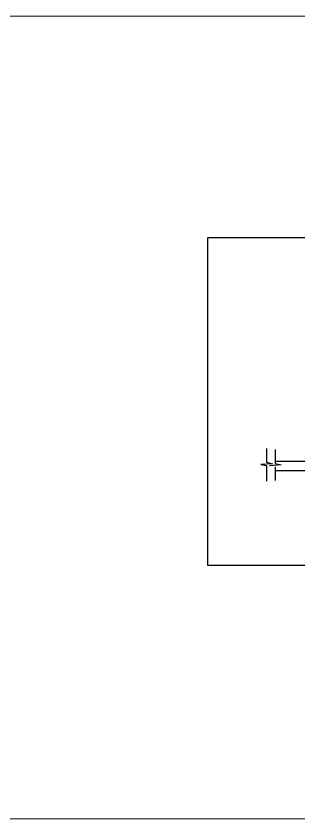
# Model space of a CAD drawing. Header units: inches. Extents: x 66615 to 414904, y -29123 to 90068.
# Drawn here: x 217317 to 223493, y -29123 to -11572 of the extents above; entities that cross this region are included whole.
import ezdxf

# ---------------------------------------------------------------- set-up
doc = ezdxf.new("R2010")
doc.units = ezdxf.units.IN
doc.header["$LTSCALE"] = 7
doc.header["$MEASUREMENT"] = 0
doc.layers.add('LINE', color=7, linetype='Continuous')
doc.layers.add('Long Section Labels', color=7, linetype='Continuous', lineweight=9)

msp = doc.modelspace()

# ---------------------------------------------------------------- linework, layer by layer
at = {"color": 0, "linetype": 'Continuous', "lineweight": -3, "ltscale": 0.5}
for p, q in [((222783.82037, -21021.6458), (222783.82037, -21326.48321)), ((222972.05022, -21045.9033), (222972.05022, -21350.74071)), ((222915.01311, -21358.66886), (222659.99112, -21378.37807)), ((222659.99112, -21378.37807), (222787.50211, -21399.60338)), ((222783.82037, -21326.48321), (222915.01311, -21358.66886)), ((222787.50211, -21399.60338), (222787.04132, -21740.79475)), ((223103.24297, -21382.92635), (222848.22098, -21402.63557)), ((224657.78413, -21306.8001), (222972.05022, -21306.8001)), ((222972.05022, -21350.74071), (223103.24297, -21382.92635)), ((224639.93048, -21511.24575), (222972.05022, -21511.24575)), ((222975.73197, -21423.86088), (222975.73197, -21722.51993))]:
    msp.add_line(p, q, dxfattribs=at)
at = {"layer": 'LINE', "color": 0, "linetype": 'ByBlock', "lineweight": -3, "ltscale": 0.5}
msp.add_lwpolyline([(221504.93528, -16410.73201), (231922.57632, -16410.73201), (231922.57632, -23584.39876), (221504.93528, -23584.39876)], close=True, dxfattribs=at)
at = {"layer": 'Long Section Labels'}
msp.add_lwpolyline([(91231.23993, -11571.79148), (254043.28809, -11571.79148), (254043.28809, -29123.34064), (91231.23993, -29123.34064)], close=True, dxfattribs=at)

doc.saveas('drawing.dxf')
